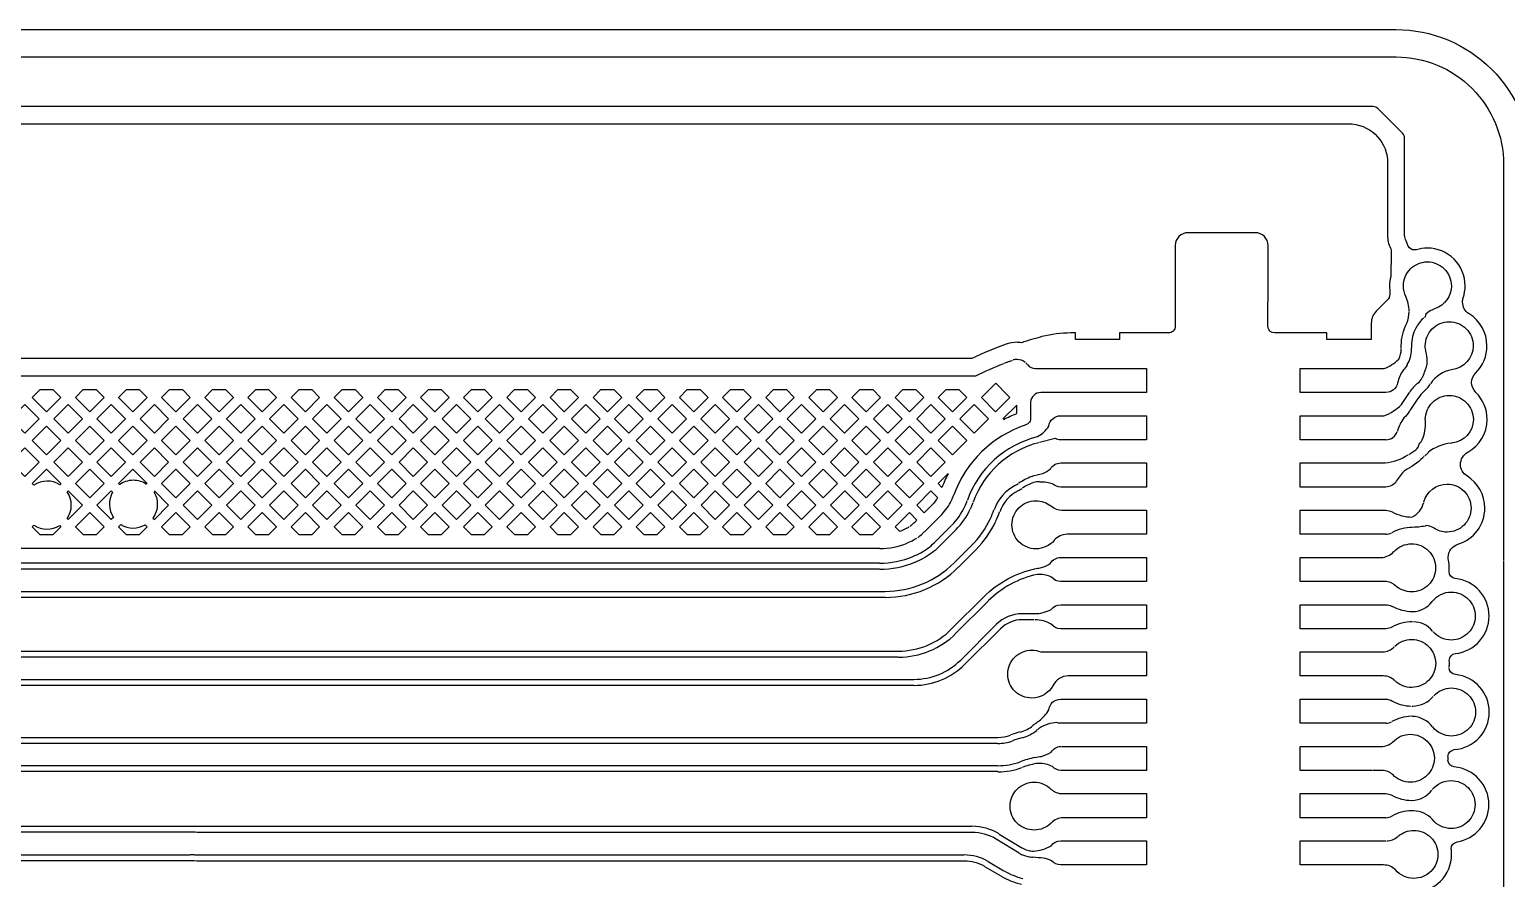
# Model space of a CAD drawing. Extents: x 1548 to 1929, y -174 to 95.
# Drawn here: x 1779.49 to 1790.44, y 48.58 to 54.87 of the extents above; entities that cross this region are included whole.
import ezdxf

# ---------------------------------------------------------------- set-up
doc = ezdxf.new("R2010")
doc.units = 0
doc.layers.add('gbr-dxf_layer0', color=7, linetype='Continuous')
doc.layers.add('gbr-outline-dxf_layer1', color=2, linetype='Continuous')

msp = doc.modelspace()

# ---------------------------------------------------------------- linework, layer by layer
at = {"layer": 'gbr-dxf_layer0'}
for p, q in [((1788.573, 53.361), (1788.077, 53.361)), ((1788.67, 52.848), (1788.67, 53.264)), ((1786.754, 52.408), (1786.776, 52.416)), ((1787.133, 52.177), (1786.986, 52.177)), ((1789.452, 52.177), (1788.908, 52.177)), ((1789.78, 52.133), (1789.721, 52.043)), ((1786.808, 52.084), (1786.705, 51.981)), ((1789.72, 52.042), (1789.716, 52.037)), ((1787.092, 51.836), (1786.976, 51.807)), ((1789.543, 51.827), (1788.908, 51.827)), ((1786.226, 51.502), (1786.3, 51.576)), ((1786.253, 51.474), (1786.226, 51.502)), ((1789.452, 51.477), (1788.908, 51.477)), ((1786.195, 51.063), (1786.324, 51.192)), ((1787.451, 51.127), (1787.224, 51.127)), ((1789.543, 51.127), (1788.908, 51.127)), ((1785.792, 51.021), (1767.963, 51.021)), ((1786.343, 50.915), (1786.472, 51.044)), ((1786.504, 51.012), (1786.375, 50.883)), ((1767.964, 50.914), (1785.79, 50.914)), ((1785.79, 50.869), (1767.963, 50.869)), ((1767.965, 50.704), (1785.833, 50.704)), ((1789.451, 50.777), (1788.908, 50.777)), ((1785.834, 50.659), (1767.963, 50.659)), ((1786.596, 50.632), (1786.357, 50.393)), ((1786.937, 50.494), (1786.85, 50.494)), ((1789.543, 50.427), (1788.908, 50.427)), ((1767.966, 50.052), (1786.043, 50.052)), ((1787.451, 50.077), (1787.19, 50.077)), ((1789.45, 50.077), (1788.908, 50.077)), ((1789.523, 50.077), (1789.453, 50.077)), ((1786.044, 50.007), (1767.964, 50.007)), ((1789.543, 49.727), (1788.908, 49.727)), ((1769.162, 49.622), (1786.667, 49.622)), ((1786.666, 49.577), (1769.162, 49.577)), ((1787.139, 49.555), (1787.222, 49.555)), ((1786.667, 49.368), (1769.161, 49.368)), ((1769.162, 49.413), (1786.665, 49.413)), ((1789.442, 49.377), (1788.908, 49.377)), ((1780.739, 48.963), (1786.473, 48.963)), ((1789.543, 49.027), (1788.908, 49.027)), ((1786.474, 48.918), (1780.737, 48.918)), ((1786.826, 48.764), (1786.656, 48.867)), ((1786.678, 48.906), (1786.851, 48.801)), ((1767.958, 48.752), (1780.681, 48.752)), ((1780.682, 48.707), (1767.959, 48.707)), ((1780.733, 48.706), (1780.711, 48.707)), ((1780.714, 48.752), (1780.733, 48.751)), ((1780.734, 48.751), (1786.416, 48.751)), ((1786.417, 48.706), (1780.735, 48.706)), ((1786.596, 48.702), (1786.713, 48.633)), ((1786.691, 48.594), (1786.572, 48.664)), ((1789.452, 48.677), (1788.908, 48.677)), ((1789.524, 48.677), (1789.454, 48.677))]:
    msp.add_line(p, q, dxfattribs=at)
at = {"layer": 'gbr-dxf_layer0', "linetype": 'Continuous'}
for points in [[(1707.002, 46.001), (1707.002, 53.866, -0.414216), (1707.798, 54.663), (1738.807, 54.663, -0.202307), (1749.477, 50.161, 0.202311), (1750.697, 49.646), (1756.197, 49.646, 0.202315), (1757.417, 50.161, -0.202307), (1768.087, 54.663), (1789.618, 54.663, -0.414217), (1790.415, 53.866), (1790.415, 50.934)], [(1789.682, 53.343), (1789.682, 54.061, 0.198619), (1789.668, 54.096), (1789.484, 54.281, 0.199282), (1789.449, 54.295), (1767.962, 54.295, 0.033096)], [(1707.508, 53.297), (1707.508, 53.864, -0.377394), (1707.775, 54.168), (1738.683, 54.168, -0.202308), (1748.998, 49.816, 0.202304), (1750.573, 49.151), (1756.073, 49.151, 0.118898), (1757.075, 49.393, 0.264777), (1757.313, 49.535, 0.049743), (1757.647, 49.816, -0.012228), (1758.151, 50.308, 0.308379), (1758.384, 50.521, -0.021115), (1759.325, 51.29, 0.268033), (1759.551, 51.456, -0.026221), (1760.821, 52.272, 0.214143), (1761.021, 52.384, -0.03315), (1762.749, 53.191, 0.130853), (1762.884, 53.243, -0.090345), (1767.963, 54.168), (1789.266, 54.168)], [(1789.266, 54.168, -0.391957), (1789.555, 53.901), (1789.555, 53.342, 0.107993), (1789.576, 53.247), (1789.581, 53.237), (1789.581, 53.125)], [(1789.769, 53.235, -0.071963), (1789.755, 53.233, -0.291983), (1789.709, 53.262), (1789.692, 53.3, -0.10736), (1789.682, 53.342)], [(1787.982, 53.265), (1787.982, 52.668, -0.414254), (1787.932, 52.618), (1787.57, 52.618), (1787.57, 52.57), (1787.242, 52.57), (1787.242, 52.618), (1787.207, 52.618, 0.064068), (1786.994, 52.591, 0.013699), (1786.842, 52.546, 0.036904), (1786.808, 52.549, 0.080213), (1786.736, 52.537, 0.02431), (1786.474, 52.429), (1767.963, 52.429, 0.202298), (1758.894, 48.602, -0.202305), (1756.073, 47.412), (1750.573, 47.412, -0.202305), (1747.752, 48.602, 0.202298), (1738.683, 52.429), (1710.498, 52.429)], [(1790.13, 52.967, 0.414219), (1789.85, 53.247, 0.073121), (1789.77, 53.235)], [(1789.579, 53.123), (1789.579, 53.036, 0.062336), (1789.57, 52.967)], [(1789.715, 52.781, 0.110856), (1789.691, 52.888, -0.116255), (1789.673, 52.967, -0.414223), (1789.85, 53.145, -0.414223), (1790.028, 52.967, -0.32168), (1789.907, 52.799, 0.079587), (1789.839, 52.758), (1789.837, 52.75, -0.137707), (1789.827, 52.732)], [(1789.57, 52.966, 0.030211), (1789.572, 52.933, -0.031077), (1789.573, 52.919, -0.122115), (1789.561, 52.869), (1789.471, 52.78, 0.197537), (1789.435, 52.692)], [(1790.276, 51.321, 0.259169), (1790.144, 51.559, -0.258628), (1790.096, 51.645, -0.272597), (1790.149, 51.734, 0.272715), (1790.293, 51.978, 0.201762), (1790.209, 52.178, -0.201707), (1790.178, 52.251, -0.200791), (1790.209, 52.323, 0.201097), (1790.292, 52.523, 0.260296), (1790.159, 52.761, -0.259533), (1790.111, 52.847, -0.080183), (1790.116, 52.879, 0.079335), (1790.13, 52.967)], [(1789.435, 52.691), (1789.435, 52.57), (1789.106, 52.57), (1789.106, 52.618), (1788.719, 52.618, -0.414107), (1788.669, 52.668), (1788.669, 52.848)], [(1789.657, 52.524, -0.121581), (1789.698, 52.69, 0.090956), (1789.715, 52.778)], [(1789.84, 52.478, -0.063838), (1789.835, 52.523, -0.414223), (1790.012, 52.701, -0.414223), (1790.19, 52.523, -0.387143), (1790.029, 52.346, 0.20327), (1789.875, 52.244)], [(1788.908, 52.177), (1788.908, 52.355), (1789.529, 52.355, 0.119847), (1789.638, 52.425, 0.130717), (1789.657, 52.498)], [(1789.657, 52.503, -0.016301), (1789.657, 52.505, -0.012561), (1789.657, 52.523)], [(1767.964, 52.301), (1786.504, 52.301, -0.020329), (1786.711, 52.392)], [(1786.874, 52.397, -0.054726), (1786.889, 52.381, 0.212387), (1786.945, 52.355), (1787.451, 52.355)], [(1789.701, 52.381, -0.056638), (1789.67, 52.342, 0.092561), (1789.63, 52.249, -0.35911), (1789.543, 52.177), (1789.454, 52.177)], [(1789.834, 52.341, -0.016119), (1789.844, 52.367, 0.048565), (1789.849, 52.412)], [(1786.985, 52.177, 0.402682), (1786.91, 52.105), (1786.91, 51.985, -0.199793), (1786.895, 51.949, -0.11653), (1786.875, 51.937, 0.231212), (1786.34, 51.415)], [(1789.454, 52.005), (1789.528, 52.005, 0.108904), (1789.659, 52.088), (1789.717, 52.176)], [(1789.837, 51.947, 0.012171), (1789.836, 51.961, -0.024201), (1789.835, 51.978, -0.414223), (1790.013, 52.156, -0.414223), (1790.191, 51.978, -0.383302), (1790.032, 51.802, -0.040003), (1790.026, 51.801, 0.155755), (1789.856, 51.732, -0.075463), (1789.849, 51.723), (1789.842, 51.716, -0.082423), (1789.832, 51.709)], [(1786.709, 51.978, -0.028406), (1786.808, 52.021), (1786.808, 52.084)], [(1786.962, 51.85, 0.125714), (1787.045, 51.928, -0.375336), (1787.133, 52.005)], [(1789.716, 52.036, -0.058604), (1789.676, 51.989, 0.076781), (1789.628, 51.89)], [(1789.795, 51.802), (1789.805, 51.811, 0.115752), (1789.837, 51.946)], [(1787.222, 51.827), (1787.133, 51.827, -0.113877), (1787.094, 51.836)], [(1789.712, 51.718), (1789.766, 51.752, 0.024557), (1789.784, 51.775, -0.190634), (1789.795, 51.801)], [(1788.908, 51.477), (1788.908, 51.655), (1789.538, 51.655, 0.108895), (1789.709, 51.716)], [(1789.817, 51.694, -0.068984), (1789.682, 51.598, 0.059788), (1789.619, 51.519)], [(1786.917, 51.554, -0.042148), (1787, 51.578, 0.052019), (1787.057, 51.611, -0.267109), (1787.133, 51.655), (1787.222, 51.655)], [(1780.152, 51.502), (1780.158, 51.495, -0.156502), (1780.261, 51.529, -0.148619), (1780.36, 51.499)], [(1780.413, 51.444, -0.138071), (1780.439, 51.351, -0.156503), (1780.406, 51.247)], [(1787.133, 51.477, -0.181901), (1787.075, 51.499, 0.077146), (1786.979, 51.514)], [(1789.618, 51.518, -0.255166), (1789.543, 51.477), (1789.454, 51.477)], [(1789.825, 51.366, -0.340356), (1789.996, 51.499, -0.414223), (1790.174, 51.321, -0.414223), (1789.996, 51.143, -0.14441), (1789.9, 51.172, 0.092526), (1789.845, 51.191, -0.063412), (1789.746, 51.178)], [(1786.772, 51.197, -0.414223), (1786.95, 51.375, -0.168), (1787.06, 51.337, -0.050701), (1787.064, 51.334, 0.170701), (1787.142, 51.305), (1787.451, 51.305), (1787.768, 51.305), (1787.768, 51.127), (1787.451, 51.127)], [(1789.454, 51.305), (1789.543, 51.305, -0.136013), (1789.589, 51.292, 0.115777), (1789.736, 51.254, 0.228421), (1789.823, 51.362)], [(1786.034, 51.201, -0.033882), (1786.058, 51.222), (1786.068, 51.232), (1786.012, 51.288), (1785.906, 51.182)], [(1786.251, 51.271, 0.009596), (1786.247, 51.268), (1786.127, 51.148)], [(1790.012, 50.854, 0.021236), (1790.013, 50.878, 0.051263), (1790.007, 50.935, -0.051598), (1790.005, 50.956, -0.330599), (1790.077, 51.053, 0.331272), (1790.276, 51.321)], [(1785.906, 51.182), (1785.939, 51.149, 0.010547), (1785.957, 51.155)], [(1786.126, 51.147, -0.040795), (1786.12, 51.142, 0.036319), (1786.106, 51.129)], [(1786.354, 51.158), (1786.227, 51.031, -0.074431), (1786.117, 50.95)], [(1787.085, 51.081, -0.21816), (1786.95, 51.019, -0.414223), (1786.772, 51.197)], [(1787.222, 51.127), (1787.18, 51.127, 0.217052), (1787.086, 51.083)], [(1789.507, 50.955, 0.213325), (1789.6, 50.997, -0.055053), (1789.604, 51, -0.205443), (1789.733, 51.056, -0.414223), (1789.911, 50.878, -0.414223), (1789.733, 50.7, -0.182831), (1789.615, 50.745)], [(1790.415, 50.929, -0.006517), (1790.415, 50.925), (1790.415, 44.305, -0.014829), (1790.415, 44.295, -0.014825), (1790.415, 44.284), (1790.415, 42.266, -0.414217), (1789.618, 41.47), (1768.502, 41.47, 0.196007), (1766.612, 40.699, -0.196002), (1756.197, 36.453), (1750.697, 36.453, -0.196002), (1740.282, 40.699, 0.196006), (1738.392, 41.47), (1709.026, 41.47)], [(1786.951, 50.873, -0.013556), (1786.992, 50.88, 0.084378), (1787.056, 50.911, -0.26797), (1787.133, 50.955), (1787.222, 50.955)], [(1785.93, 50.261, 0.198347), (1786.325, 50.425), (1786.564, 50.664, -0.145794), (1786.949, 50.872)], [(1787.133, 50.777, -0.221492), (1787.065, 50.809, 0.109662), (1786.975, 50.829)], [(1790.013, 50.192, -0.382533), (1790.058, 50.243, 0.382609), (1790.308, 50.521, 0.383925), (1790.057, 50.799, -0.383641), (1790.011, 50.85)], [(1789.614, 50.746, 0.177326), (1789.534, 50.777), (1789.453, 50.777)], [(1789.742, 50.554, 0.231701), (1789.885, 50.628, -0.039282), (1789.889, 50.632, -0.228026), (1790.028, 50.699, -0.414223), (1790.205, 50.521, -0.414223), (1790.028, 50.343, -0.222161), (1789.891, 50.407)], [(1786.848, 50.539), (1786.939, 50.539, 0.12444), (1787.063, 50.57, -0.234136), (1787.133, 50.605), (1787.222, 50.605)], [(1789.454, 50.605), (1789.543, 50.605, -0.119611), (1789.584, 50.595)], [(1786.045, 50.052, 0.198909), (1786.392, 50.195), (1786.655, 50.459)], [(1786.847, 50.494, 0.197731), (1786.687, 50.427), (1786.423, 50.164)], [(1787.133, 50.427, -0.234626), (1787.062, 50.462, 0.119353), (1786.944, 50.494)], [(1789.741, 50.478), (1789.739, 50.478, 0.12146), (1789.587, 50.439, -0.128897), (1789.543, 50.427)], [(1789.609, 50.297, -0.196991), (1789.734, 50.348, -0.414223), (1789.912, 50.17, -0.414223), (1789.734, 49.992, -0.190519), (1789.612, 50.04)], [(1767.957, 50.264), (1767.964, 50.264, -0.121984), (1767.975, 50.261), (1785.927, 50.261)], [(1786.741, 50.09, -0.414223), (1786.919, 50.268, -0.09722), (1786.986, 50.255), (1787.069, 50.255)], [(1788.908, 50.077), (1788.908, 50.255), (1789.519, 50.255, 0.195265), (1789.605, 50.293)], [(1785.929, 50.216), (1767.964, 50.216, -0.122577), (1767.954, 50.219, 0.003079), (1767.808, 50.218)], [(1790.012, 50.144, 0.023501), (1790.014, 50.17, 0.016939), (1790.013, 50.189)], [(1790.309, 49.81, 0.38468), (1790.058, 50.088, -0.385188), (1790.012, 50.139)], [(1787.189, 50.077, 0.281629), (1787.078, 50.009, -0.053677), (1787.075, 50.005, -0.273422), (1786.919, 49.913, -0.414223), (1786.741, 50.09)], [(1789.737, 49.854), (1789.743, 49.854, 0.213271), (1789.894, 49.926)], [(1789.897, 49.929, -0.213613), (1790.029, 49.988, -0.414223), (1790.207, 49.81, -0.414223), (1790.029, 49.632, -0.228111), (1789.891, 49.699)], [(1786.95, 49.728, -0.012249), (1786.973, 49.744, 0.098062), (1787.045, 49.825, -0.384505), (1787.133, 49.905)], [(1789.454, 49.905), (1789.543, 49.905, -0.141682), (1789.591, 49.891, 0.125221), (1789.731, 49.854)], [(1790.003, 49.48, -0.392872), (1790.05, 49.531, 0.392302), (1790.309, 49.81)], [(1787.222, 49.727), (1787.133, 49.727, -0.086274), (1787.103, 49.732, 0.121557), (1786.976, 49.691, 0.0124), (1786.955, 49.675)], [(1789.733, 49.778), (1789.73, 49.778, 0.127651), (1789.587, 49.739)], [(1789.509, 49.555, 0.185762), (1789.593, 49.587, -0.210365), (1789.724, 49.645, -0.414223), (1789.902, 49.467, -0.414223), (1789.724, 49.289, -0.20761), (1789.594, 49.346, 0.175138), (1789.515, 49.377), (1789.445, 49.377)], [(1786.943, 49.473, -0.014973), (1786.99, 49.481, 0.080016), (1787.063, 49.513, -0.242222), (1787.133, 49.555)], [(1790.004, 49.456, 0.010428), (1790.004, 49.467, 0.010207), (1790.004, 49.478)], [(1786.97, 49.429, 0.019378), (1786.951, 49.428, 0.035478), (1786.847, 49.399)], [(1787.133, 49.377, -0.199505), (1787.072, 49.407, 0.103888), (1786.971, 49.429)], [(1790.03, 48.755, 0.0317), (1790.028, 48.791, -0.033482), (1790.027, 48.797, -0.368959), (1790.07, 48.848, 0.36876), (1790.306, 49.124, 0.389681), (1790.05, 49.403, -0.389821), (1790.003, 49.454)], [(1786.758, 49.112, -0.414223), (1786.936, 49.29, -0.200854), (1787.063, 49.237, 0.181086), (1787.144, 49.205), (1787.451, 49.205)], [(1789.887, 49.235, -0.228058), (1790.026, 49.302, -0.414223), (1790.204, 49.124, -0.414223), (1790.026, 48.946, -0.227395), (1789.888, 49.013, 0.204056), (1789.747, 49.078), (1789.737, 49.078)], [(1787.453, 49.205), (1787.768, 49.205), (1787.768, 49.027), (1787.152, 49.027, 0.199297), (1787.064, 48.989)], [(1789.454, 49.205), (1789.543, 49.205, -0.12472), (1789.586, 49.194)], [(1787.062, 48.987, -0.199117), (1786.936, 48.935, -0.414223), (1786.758, 49.112)], [(1767.958, 48.964), (1780.718, 48.964, -0.070486), (1780.724, 48.964), (1780.738, 48.963)], [(1789.635, 48.89, -0.178605), (1789.75, 48.932, -0.414223), (1789.928, 48.755, -0.414223), (1789.75, 48.577, -0.222248), (1789.614, 48.641, 0.198614), (1789.526, 48.677)], [(1780.735, 48.918), (1780.72, 48.919, -0.05757), (1780.715, 48.919), (1767.959, 48.919)], [(1786.931, 48.78, 0.116302), (1787.062, 48.819, -0.239187), (1787.133, 48.855)], [(1787.222, 48.677), (1787.133, 48.677, -0.216604), (1787.066, 48.708, 0.053794), (1787.006, 48.728, -0.019471), (1786.926, 48.735)], [(1789.454, 48.505), (1789.639, 48.505, -0.19855), (1789.702, 48.479, 0.043656), (1789.75, 48.475, 0.414223), (1790.03, 48.755)]]:
    msp.add_lwpolyline(points, format="xyb", dxfattribs=at)
for points in [[(1787.454, 52.355), (1787.768, 52.355), (1787.768, 52.177), (1787.133, 52.177)], [(1786.694, 52.204), (1786.652, 52.247), (1786.546, 52.141)], [(1786.546, 52.141), (1786.651, 52.035), (1786.757, 52.141), (1786.695, 52.203)], [(1787.133, 52.005), (1787.768, 52.005), (1787.768, 51.827), (1787.224, 51.827)], [(1788.908, 51.827), (1788.908, 52.005), (1789.452, 52.005)], [(1780.364, 51.502), (1780.258, 51.608), (1780.152, 51.502)], [(1787.224, 51.655), (1787.768, 51.655), (1787.768, 51.477), (1787.133, 51.477)], [(1780.406, 51.247), (1780.417, 51.236), (1780.523, 51.342), (1780.417, 51.448)], [(1788.908, 51.127), (1788.908, 51.305), (1789.452, 51.305)], [(1787.224, 50.955), (1787.768, 50.955), (1787.768, 50.777), (1787.133, 50.777)], [(1788.908, 50.777), (1788.908, 50.955), (1789.505, 50.955)], [(1787.223, 50.605), (1787.768, 50.605), (1787.768, 50.427), (1787.133, 50.427)], [(1788.908, 50.427), (1788.908, 50.605), (1789.452, 50.605)], [(1787.07, 50.255), (1787.133, 50.255), (1787.768, 50.255), (1787.768, 50.077), (1787.453, 50.077)], [(1787.133, 49.905), (1787.768, 49.905), (1787.768, 49.727), (1787.224, 49.727)], [(1788.908, 49.727), (1788.908, 49.905), (1789.452, 49.905)], [(1787.224, 49.555), (1787.768, 49.555), (1787.768, 49.377), (1787.133, 49.377)], [(1788.908, 49.377), (1788.908, 49.555), (1789.508, 49.555)], [(1788.908, 49.027), (1788.908, 49.205), (1789.452, 49.205)], [(1787.133, 48.855), (1787.768, 48.855), (1787.768, 48.677), (1787.225, 48.677)], [(1788.908, 48.677), (1788.908, 48.855), (1789.543, 48.855)]]:
    msp.add_lwpolyline(points, dxfattribs=at)
for points in [[(1779.512, 52.141), (1779.57, 52.199), (1779.666, 52.199), (1779.724, 52.141), (1779.618, 52.035)], [(1779.832, 52.141), (1779.89, 52.199), (1779.985, 52.199), (1780.044, 52.141), (1779.938, 52.035)], [(1780.152, 52.141), (1780.21, 52.199), (1780.305, 52.199), (1780.364, 52.141), (1780.258, 52.035)], [(1780.471, 52.141), (1780.53, 52.199), (1780.625, 52.199), (1780.683, 52.141), (1780.577, 52.035)], [(1780.791, 52.141), (1780.849, 52.199), (1780.945, 52.199), (1781.003, 52.141), (1780.897, 52.035)], [(1781.111, 52.141), (1781.169, 52.199), (1781.264, 52.199), (1781.323, 52.141), (1781.217, 52.035)], [(1781.43, 52.141), (1781.489, 52.199), (1781.584, 52.199), (1781.642, 52.141), (1781.536, 52.035)], [(1781.75, 52.141), (1781.808, 52.199), (1781.904, 52.199), (1781.962, 52.141), (1781.856, 52.035)], [(1782.07, 52.141), (1782.128, 52.199), (1782.223, 52.199), (1782.282, 52.141), (1782.176, 52.035)], [(1782.39, 52.141), (1782.448, 52.199), (1782.543, 52.199), (1782.601, 52.141), (1782.496, 52.035)], [(1782.709, 52.141), (1782.768, 52.199), (1782.863, 52.199), (1782.921, 52.141), (1782.815, 52.035)], [(1783.029, 52.141), (1783.087, 52.199), (1783.183, 52.199), (1783.241, 52.141), (1783.135, 52.035)], [(1783.349, 52.141), (1783.407, 52.199), (1783.502, 52.199), (1783.56, 52.141), (1783.455, 52.035)], [(1783.668, 52.141), (1783.726, 52.199), (1783.822, 52.199), (1783.88, 52.141), (1783.774, 52.035)], [(1783.988, 52.141), (1784.046, 52.199), (1784.142, 52.199), (1784.2, 52.141), (1784.094, 52.035)], [(1784.308, 52.141), (1784.366, 52.199), (1784.461, 52.199), (1784.52, 52.141), (1784.414, 52.035)], [(1784.627, 52.141), (1784.686, 52.199), (1784.781, 52.199), (1784.839, 52.141), (1784.733, 52.035)], [(1784.947, 52.141), (1785.005, 52.199), (1785.101, 52.199), (1785.159, 52.141), (1785.053, 52.035)], [(1785.267, 52.141), (1785.325, 52.199), (1785.42, 52.199), (1785.479, 52.141), (1785.373, 52.035)], [(1785.586, 52.141), (1785.645, 52.199), (1785.74, 52.199), (1785.798, 52.141), (1785.692, 52.035)], [(1785.906, 52.141), (1785.964, 52.199), (1786.06, 52.199), (1786.118, 52.141), (1786.012, 52.035)], [(1786.226, 52.141), (1786.284, 52.199), (1786.379, 52.199), (1786.438, 52.141), (1786.332, 52.035)], [(1779.352, 51.981), (1779.458, 52.087), (1779.564, 51.981), (1779.458, 51.875)], [(1779.672, 51.981), (1779.778, 52.087), (1779.884, 51.981), (1779.778, 51.875)], [(1779.992, 51.981), (1780.098, 52.087), (1780.204, 51.981), (1780.098, 51.875)], [(1780.311, 51.981), (1780.417, 52.087), (1780.523, 51.981), (1780.417, 51.875)], [(1780.631, 51.981), (1780.737, 52.087), (1780.843, 51.981), (1780.737, 51.875)], [(1780.951, 51.981), (1781.057, 52.087), (1781.163, 51.981), (1781.057, 51.875)], [(1781.271, 51.981), (1781.377, 52.087), (1781.483, 51.981), (1781.377, 51.875)], [(1781.59, 51.981), (1781.696, 52.087), (1781.802, 51.981), (1781.696, 51.875)], [(1781.91, 51.981), (1782.016, 52.087), (1782.122, 51.981), (1782.016, 51.875)], [(1782.23, 51.981), (1782.336, 52.087), (1782.442, 51.981), (1782.336, 51.875)], [(1782.549, 51.981), (1782.655, 52.087), (1782.761, 51.981), (1782.655, 51.875)], [(1782.869, 51.981), (1782.975, 52.087), (1783.081, 51.981), (1782.975, 51.875)], [(1783.189, 51.981), (1783.295, 52.087), (1783.401, 51.981), (1783.295, 51.875)], [(1783.508, 51.981), (1783.614, 52.087), (1783.72, 51.981), (1783.614, 51.875)], [(1783.828, 51.981), (1783.934, 52.087), (1784.04, 51.981), (1783.934, 51.875)], [(1784.148, 51.981), (1784.254, 52.087), (1784.36, 51.981), (1784.254, 51.875)], [(1784.467, 51.981), (1784.573, 52.087), (1784.679, 51.981), (1784.573, 51.875)], [(1784.787, 51.981), (1784.893, 52.087), (1784.999, 51.981), (1784.893, 51.875)], [(1785.107, 51.981), (1785.213, 52.087), (1785.319, 51.981), (1785.213, 51.875)], [(1785.426, 51.981), (1785.532, 52.087), (1785.638, 51.981), (1785.532, 51.875)], [(1785.746, 51.981), (1785.852, 52.087), (1785.958, 51.981), (1785.852, 51.875)], [(1786.066, 51.981), (1786.172, 52.087), (1786.278, 51.981), (1786.172, 51.875)], [(1786.386, 51.981), (1786.492, 52.087), (1786.598, 51.981), (1786.492, 51.875)], [(1779.512, 51.821), (1779.618, 51.927), (1779.724, 51.822), (1779.618, 51.715)], [(1779.832, 51.822), (1779.938, 51.928), (1780.044, 51.821), (1779.938, 51.716)], [(1780.152, 51.821), (1780.258, 51.927), (1780.364, 51.821), (1780.258, 51.715)], [(1780.471, 51.821), (1780.577, 51.927), (1780.683, 51.821), (1780.577, 51.715)], [(1780.791, 51.821), (1780.897, 51.927), (1781.003, 51.821), (1780.897, 51.715)], [(1781.111, 51.821), (1781.217, 51.927), (1781.323, 51.821), (1781.217, 51.715)], [(1781.43, 51.821), (1781.536, 51.927), (1781.642, 51.821), (1781.536, 51.715)], [(1781.75, 51.821), (1781.856, 51.927), (1781.962, 51.821), (1781.856, 51.715)], [(1782.07, 51.821), (1782.176, 51.927), (1782.282, 51.821), (1782.176, 51.715)], [(1782.39, 51.821), (1782.496, 51.927), (1782.601, 51.821), (1782.495, 51.716)], [(1782.709, 51.821), (1782.815, 51.927), (1782.921, 51.821), (1782.815, 51.715)], [(1783.029, 51.821), (1783.135, 51.927), (1783.241, 51.821), (1783.135, 51.715)], [(1783.348, 51.821), (1783.455, 51.928), (1783.561, 51.822), (1783.454, 51.715)], [(1783.668, 51.822), (1783.774, 51.927), (1783.88, 51.821), (1783.774, 51.716)], [(1783.988, 51.821), (1784.094, 51.927), (1784.2, 51.821), (1784.094, 51.715)], [(1784.308, 51.821), (1784.414, 51.927), (1784.52, 51.821), (1784.414, 51.715)], [(1784.627, 51.821), (1784.733, 51.927), (1784.839, 51.821), (1784.733, 51.715)], [(1784.947, 51.821), (1785.053, 51.927), (1785.159, 51.821), (1785.053, 51.716)], [(1785.267, 51.821), (1785.373, 51.927), (1785.479, 51.821), (1785.373, 51.715)], [(1785.586, 51.821), (1785.692, 51.927), (1785.798, 51.821), (1785.692, 51.715)], [(1785.906, 51.821), (1786.012, 51.927), (1786.118, 51.821), (1786.012, 51.715)], [(1786.226, 51.821), (1786.332, 51.927), (1786.438, 51.821), (1786.332, 51.716)], [(1779.352, 51.662), (1779.458, 51.767), (1779.564, 51.662), (1779.458, 51.556)], [(1779.672, 51.662), (1779.778, 51.768), (1779.884, 51.662), (1779.778, 51.556)], [(1779.992, 51.662), (1780.098, 51.768), (1780.204, 51.662), (1780.098, 51.556)], [(1780.312, 51.662), (1780.417, 51.767), (1780.523, 51.662), (1780.417, 51.556)], [(1780.631, 51.662), (1780.737, 51.768), (1780.843, 51.662), (1780.737, 51.556)], [(1780.951, 51.662), (1781.057, 51.768), (1781.163, 51.661), (1781.057, 51.556)], [(1781.271, 51.661), (1781.377, 51.767), (1781.482, 51.662), (1781.376, 51.556)], [(1781.59, 51.662), (1781.696, 51.768), (1781.802, 51.662), (1781.696, 51.556)], [(1781.91, 51.662), (1782.016, 51.767), (1782.122, 51.661), (1782.016, 51.556)], [(1782.23, 51.661), (1782.336, 51.768), (1782.442, 51.662), (1782.335, 51.556)], [(1782.549, 51.662), (1782.655, 51.768), (1782.761, 51.662), (1782.655, 51.556)], [(1782.869, 51.662), (1782.975, 51.767), (1783.081, 51.662), (1782.975, 51.556)], [(1783.189, 51.662), (1783.295, 51.768), (1783.401, 51.662), (1783.295, 51.556)], [(1783.508, 51.662), (1783.614, 51.768), (1783.72, 51.662), (1783.614, 51.556)], [(1783.828, 51.662), (1783.934, 51.767), (1784.04, 51.662), (1783.934, 51.556)], [(1784.148, 51.662), (1784.254, 51.768), (1784.36, 51.662), (1784.254, 51.556)], [(1784.467, 51.662), (1784.573, 51.768), (1784.679, 51.662), (1784.573, 51.556)], [(1784.787, 51.662), (1784.893, 51.768), (1784.999, 51.662), (1784.893, 51.556)], [(1785.107, 51.662), (1785.213, 51.768), (1785.319, 51.662), (1785.213, 51.556)], [(1785.427, 51.662), (1785.532, 51.767), (1785.638, 51.661), (1785.533, 51.556)], [(1785.746, 51.661), (1785.852, 51.767), (1785.958, 51.661), (1785.852, 51.556)], [(1786.066, 51.661), (1786.172, 51.768), (1786.278, 51.662), (1786.172, 51.556)], [(1779.832, 51.502), (1779.938, 51.608), (1780.044, 51.502), (1779.938, 51.396)], [(1780.471, 51.502), (1780.577, 51.608), (1780.683, 51.502), (1780.577, 51.396)], [(1780.791, 51.502), (1780.897, 51.608), (1781.003, 51.502), (1780.897, 51.396)], [(1781.111, 51.502), (1781.217, 51.608), (1781.323, 51.502), (1781.217, 51.396)], [(1781.43, 51.502), (1781.536, 51.608), (1781.642, 51.502), (1781.536, 51.396)], [(1781.75, 51.502), (1781.856, 51.608), (1781.962, 51.502), (1781.856, 51.396)], [(1782.07, 51.502), (1782.176, 51.608), (1782.282, 51.502), (1782.176, 51.396)], [(1782.389, 51.502), (1782.495, 51.608), (1782.601, 51.502), (1782.495, 51.396)], [(1782.709, 51.502), (1782.815, 51.608), (1782.921, 51.502), (1782.815, 51.396)], [(1783.029, 51.502), (1783.135, 51.608), (1783.241, 51.502), (1783.135, 51.396)], [(1783.348, 51.502), (1783.454, 51.608), (1783.56, 51.502), (1783.454, 51.396)], [(1783.668, 51.502), (1783.774, 51.608), (1783.88, 51.502), (1783.774, 51.396)], [(1783.988, 51.502), (1784.094, 51.608), (1784.2, 51.502), (1784.094, 51.396)], [(1784.308, 51.502), (1784.414, 51.608), (1784.52, 51.502), (1784.414, 51.396)], [(1784.627, 51.502), (1784.733, 51.608), (1784.839, 51.502), (1784.733, 51.396)], [(1784.947, 51.502), (1785.053, 51.608), (1785.159, 51.502), (1785.053, 51.396)], [(1785.267, 51.502), (1785.373, 51.608), (1785.479, 51.502), (1785.373, 51.396)], [(1785.586, 51.502), (1785.692, 51.608), (1785.798, 51.502), (1785.692, 51.396)], [(1785.906, 51.502), (1786.012, 51.608), (1786.118, 51.502), (1786.012, 51.396)], [(1780.631, 51.342), (1780.737, 51.448), (1780.843, 51.342), (1780.737, 51.236)], [(1780.951, 51.342), (1781.057, 51.448), (1781.163, 51.342), (1781.057, 51.236)], [(1781.27, 51.342), (1781.376, 51.448), (1781.482, 51.342), (1781.376, 51.236)], [(1781.59, 51.342), (1781.696, 51.448), (1781.802, 51.342), (1781.696, 51.236)], [(1781.91, 51.342), (1782.016, 51.448), (1782.122, 51.342), (1782.016, 51.236)], [(1782.23, 51.342), (1782.335, 51.448), (1782.441, 51.342), (1782.336, 51.236)], [(1782.549, 51.342), (1782.655, 51.448), (1782.761, 51.342), (1782.655, 51.236)], [(1782.869, 51.342), (1782.975, 51.448), (1783.081, 51.342), (1782.975, 51.236)], [(1783.189, 51.342), (1783.295, 51.448), (1783.401, 51.342), (1783.295, 51.236)], [(1783.508, 51.342), (1783.614, 51.448), (1783.72, 51.342), (1783.614, 51.236)], [(1783.828, 51.342), (1783.934, 51.448), (1784.04, 51.342), (1783.934, 51.236)], [(1784.148, 51.342), (1784.254, 51.448), (1784.36, 51.342), (1784.254, 51.236)], [(1784.468, 51.342), (1784.573, 51.448), (1784.679, 51.342), (1784.573, 51.236)], [(1784.787, 51.342), (1784.893, 51.448), (1784.999, 51.342), (1784.893, 51.236)], [(1785.107, 51.342), (1785.213, 51.448), (1785.319, 51.342), (1785.213, 51.236)], [(1785.427, 51.342), (1785.533, 51.448), (1785.639, 51.342), (1785.533, 51.236)], [(1785.746, 51.342), (1785.852, 51.448), (1785.958, 51.342), (1785.852, 51.236)], [(1779.832, 51.182), (1779.938, 51.288), (1780.044, 51.182), (1779.985, 51.123), (1779.891, 51.123)], [(1780.471, 51.182), (1780.577, 51.288), (1780.683, 51.182), (1780.624, 51.123), (1780.53, 51.123)], [(1780.791, 51.182), (1780.897, 51.288), (1781.003, 51.182), (1780.944, 51.123), (1780.85, 51.123)], [(1781.111, 51.182), (1781.217, 51.288), (1781.323, 51.182), (1781.264, 51.123), (1781.17, 51.123)], [(1781.43, 51.182), (1781.536, 51.288), (1781.642, 51.182), (1781.583, 51.123), (1781.489, 51.123)], [(1781.75, 51.182), (1781.856, 51.288), (1781.962, 51.182), (1781.903, 51.123), (1781.809, 51.123)], [(1782.07, 51.182), (1782.176, 51.288), (1782.282, 51.182), (1782.223, 51.123), (1782.129, 51.123)], [(1782.39, 51.182), (1782.495, 51.288), (1782.601, 51.182), (1782.542, 51.123), (1782.449, 51.123)], [(1782.709, 51.182), (1782.815, 51.288), (1782.921, 51.182), (1782.862, 51.123), (1782.768, 51.123)], [(1783.029, 51.182), (1783.135, 51.288), (1783.241, 51.182), (1783.182, 51.123), (1783.088, 51.123)], [(1783.349, 51.182), (1783.454, 51.288), (1783.56, 51.182), (1783.501, 51.123), (1783.408, 51.123)], [(1783.668, 51.182), (1783.774, 51.288), (1783.88, 51.182), (1783.821, 51.123), (1783.727, 51.123)], [(1783.988, 51.182), (1784.094, 51.288), (1784.2, 51.182), (1784.141, 51.123), (1784.047, 51.123)], [(1784.308, 51.182), (1784.414, 51.288), (1784.52, 51.182), (1784.46, 51.123), (1784.367, 51.123)], [(1784.627, 51.182), (1784.733, 51.288), (1784.839, 51.182), (1784.78, 51.123), (1784.686, 51.123)], [(1784.947, 51.182), (1785.053, 51.288), (1785.159, 51.182), (1785.1, 51.123), (1785.006, 51.123)], [(1785.267, 51.182), (1785.373, 51.288), (1785.479, 51.182), (1785.42, 51.123), (1785.326, 51.123)], [(1785.586, 51.182), (1785.692, 51.288), (1785.798, 51.182), (1785.739, 51.123), (1785.646, 51.123)]]:
    msp.add_lwpolyline(points, close=True, dxfattribs=at)
for points in [[(1779.512, 51.502), (1779.618, 51.608), (1779.724, 51.502), (1779.717, 51.494, 0.294402), (1779.524, 51.49)], [(1779.771, 51.243, 0.305113), (1779.772, 51.441), (1779.778, 51.448), (1779.884, 51.342), (1779.778, 51.236)], [(1779.992, 51.342), (1780.098, 51.448), (1780.107, 51.439, 0.284184), (1780.114, 51.252), (1780.098, 51.236)], [(1786.066, 51.342), (1786.172, 51.448), (1786.221, 51.399, -0.058747), (1786.181, 51.345, 0.008142), (1786.176, 51.34), (1786.122, 51.286)], [(1779.512, 51.182), (1779.525, 51.195, 0.290922), (1779.716, 51.191), (1779.724, 51.182), (1779.665, 51.123), (1779.571, 51.123)], [(1780.151, 51.182), (1780.169, 51.199, 0.273038), (1780.349, 51.196), (1780.364, 51.182), (1780.304, 51.123), (1780.211, 51.123)]]:
    msp.add_lwpolyline(points, format="xyb", close=True, dxfattribs=at)
at = {"layer": 'gbr-dxf_layer0'}
for centre, radius, start, end in [((1788.077, 53.266), 0.095, 90, 180), ((1788.575, 53.266), 0.095, 359.9985, 90), ((1790.012, 52.523), 0.28, 151.9325, 180.0012), ((1790.012, 52.523), 0.28, 131.8903, 151.5473), ((1789.511, 52.498), 0.222, 329.1295, 359.6023), ((1790.012, 52.523), 0.28, 180.2179, 182.322), ((1789.511, 52.497), 0.222, 0.0988, 3.016), ((1789.612, 52.414), 0.237, 359.9922, 15.2067), ((1787.731, 49.796), 2.789, 110.5221, 111.3986), ((1786.808, 52.32), 0.102, 90.0138, 105.548), ((1786.808, 52.32), 0.102, 51.9477, 88.6914), ((1789.293, 52.531), 0.574, 335.6877, 340.4938), ((1790.013, 51.979), 0.356, 131.239, 146.2578), ((1789.685, 52.355), 0.144, 311.1907, 329.8254), ((1789.685, 52.355), 0.144, 330.1126, 335.085), ((1789.685, 52.355), 0.22, 310.8694, 329.5194), ((1790.013, 51.979), 0.279, 131.3901, 146.3903), ((1789.543, 51.916), 0.0889, 269.9999, 341.9756), ((1787.141, 51.128), 0.743, 104.1897, 160.3191), ((1787.141, 51.128), 0.698, 104.0757, 160.2481), ((1789.401, 52.133), 0.604, 313.6797, 314.8832), ((1787.141, 51.128), 0.953, 151.9896, 158.7207), ((1787.104, 51.076), 0.513, 111.381, 123.3508), ((1786.95, 51.197), 0.33, 117.696, 160.1749), ((1786.95, 51.197), 0.285, 117.5749, 160.321), ((1786.666, 51.743), 0.285, 297.2837, 302.9328), ((1786.666, 51.743), 0.33, 297.4008, 303.03), ((1787.104, 51.076), 0.468, 111.6912, 123.2828), ((1786.979, 51.198), 0.317, 90.3294, 98.5074), ((1785.974, 51.543), 0.387, 316.0178, 334.5961), ((1785.94, 51.553), 0.423, 335.5687, 340.7604), ((1785.974, 51.542), 0.495, 315.2751, 334.871), ((1785.94, 51.553), 0.531, 335.416, 340.6836), ((1785.94, 51.553), 0.576, 335.4974, 340.7714), ((1785.974, 51.542), 0.54, 314.9701, 334.9542), ((1785.974, 51.542), 0.705, 315.0024, 334.8836), ((1785.974, 51.542), 0.75, 315.0028, 334.9952), ((1785.94, 51.555), 0.741, 335.1433, 340.4998), ((1785.94, 51.555), 0.786, 335.2442, 340.4421), ((1785.789, 51.561), 0.439, 292.5102, 298.0799), ((1785.899, 51.358), 0.208, 298.5738, 302.6206), ((1785.927, 51.309), 0.152, 305.0455, 314.7537), ((1785.927, 51.309), 0.254, 305.2557, 314.7903), ((1789.543, 51.216), 0.0889, 269.9989, 296.9972), ((1789.744, 50.846), 0.332, 90.7033, 118.453), ((1785.791, 51.563), 0.542, 270.2657, 292.2555), ((1785.789, 51.561), 0.54, 292.6319, 298.0538), ((1785.899, 51.358), 0.309, 298.1146, 302.8836), ((1785.9, 51.358), 0.417, 298.1049, 315.0173), ((1785.791, 51.563), 0.65, 270.001, 292.2443), ((1785.791, 51.563), 0.695, 270.1486, 292.1731), ((1785.833, 51.426), 0.722, 270.0108, 314.9216), ((1785.79, 51.561), 0.648, 292.5021, 298.1747), ((1785.79, 51.561), 0.693, 292.4345, 298.1197), ((1785.833, 51.426), 0.767, 270.0896, 314.9228), ((1787.106, 50.123), 0.721, 101.8193, 135.022), ((1786.975, 50.616), 0.213, 90.4971, 94.1106), ((1789.743, 50.882), 0.327, 241.3997, 269.4769), ((1786.848, 50.265), 0.273, 90.3087, 134.9773), ((1789.746, 50.296), 0.182, 38.7439, 89.6149), ((1785.929, 50.822), 0.606, 270.1156, 314.9774), ((1786.045, 50.542), 0.535, 270.1909, 314.9926), ((1789.523, 49.952), 0.125, 46.022, 89.9903), ((1786.767, 49.906), 0.254, 285.3832, 309.2292), ((1787.29, 49.264), 0.575, 126.2394, 129.0815), ((1789.543, 49.816), 0.0889, 270.0003, 298.6843), ((1789.729, 49.574), 0.204, 38.2243, 87.642), ((1786.667, 49.901), 0.324, 270.0305, 289.6199), ((1786.667, 49.901), 0.279, 270.2435, 289.7739), ((1787.104, 48.683), 1.016, 105.497, 109.6844), ((1787.104, 48.683), 0.971, 105.4128, 109.7336), ((1786.767, 49.906), 0.299, 285.6657, 309.1317), ((1787.104, 48.683), 0.806, 101.5909, 109.6651), ((1786.667, 49.901), 0.489, 270.1227, 289.7196), ((1786.667, 49.901), 0.534, 270.1554, 289.6229), ((1789.734, 49.449), 0.294, 240.1595, 269.7481), ((1789.727, 49.352), 0.198, 272.6085, 322.6374), ((1789.543, 49.116), 0.0889, 270.0018, 299.0779), ((1789.734, 48.784), 0.294, 90.0013, 119.8394), ((1786.475, 48.571), 0.392, 58.9264, 89.9988), ((1786.475, 48.571), 0.347, 58.7455, 89.8335), ((1789.547, 48.98), 0.125, 270.9582, 312.0467), ((1780.678, 47.654), 1.098, 88.2248, 89.7946), ((1780.678, 47.654), 1.053, 88.3278, 89.7377), ((1786.418, 48.403), 0.348, 59.4325, 89.9998), ((1786.418, 48.403), 0.303, 59.8302, 89.8056), ((1786.916, 48.908), 0.17, 238.5207, 260.7262), ((1786.916, 48.908), 0.125, 239.4341, 260.2503), ((1787.052, 49.757), 1.031, 260.9803, 262.8726), ((1787.052, 49.757), 0.986, 260.9252, 262.827), ((1786.966, 49.058), 0.539, 239.4919, 256.7601), ((1786.966, 49.058), 0.494, 239.3609, 256.6273)]:
    msp.add_arc(centre, radius, start, end, dxfattribs=at)
at = {"layer": 'gbr-outline-dxf_layer1', "linetype": 'Continuous'}
msp.add_lwpolyline([(1706.798, 42.266), (1706.798, 53.866, -0.414215), (1707.798, 54.866), (1738.807, 54.866, -0.202312), (1749.623, 50.303, 0.202309), (1750.697, 49.85), (1756.197, 49.85, 0.202214), (1757.271, 50.303, -0.202322), (1768.087, 54.866), (1789.618, 54.866, -0.414215), (1790.618, 53.866), (1790.618, 42.266, -0.414215), (1789.618, 41.266), (1768.502, 41.266, 0.196009), (1766.754, 40.554, -0.196007), (1756.197, 36.25), (1750.697, 36.25, -0.196007), (1740.14, 40.554, 0.196013), (1738.392, 41.266), (1707.798, 41.266, -0.414215)], format="xyb", close=True, dxfattribs=at)

doc.saveas('drawing.dxf')
